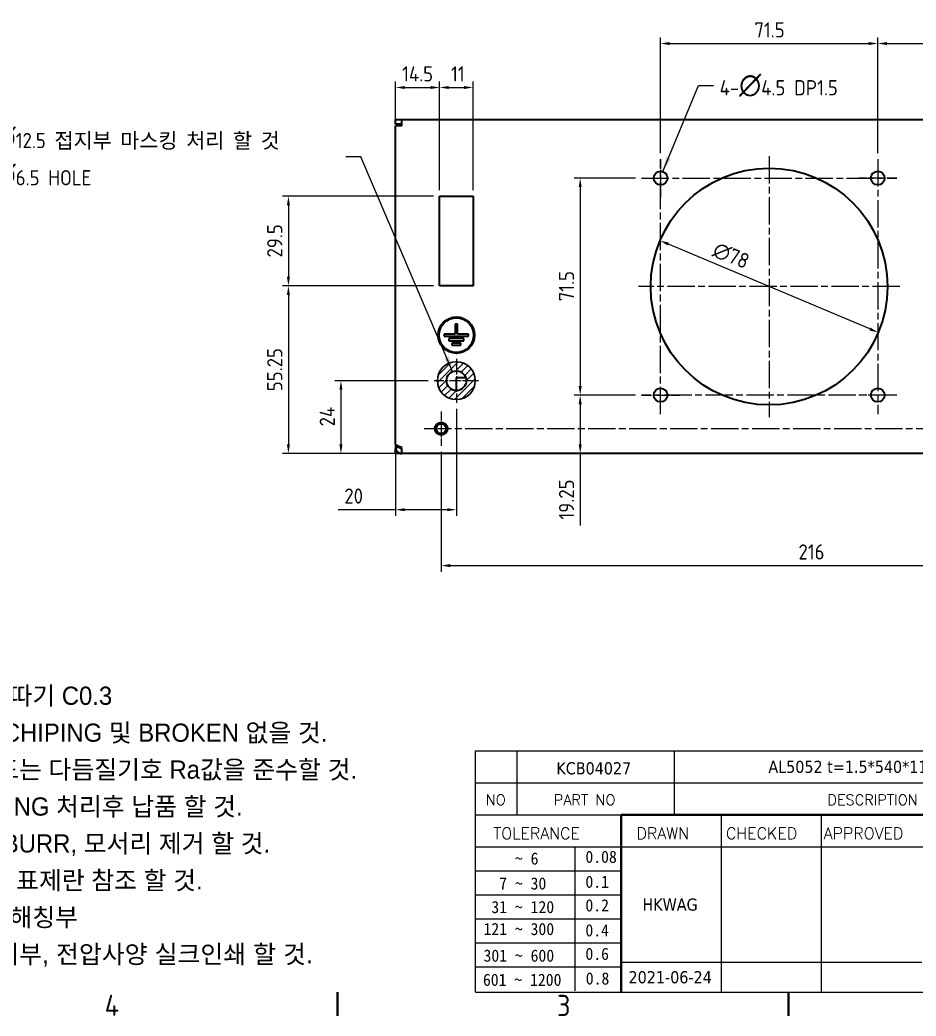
# Model space of a CAD drawing. Header units: millimetres. Extents: x 0 to 1188, y 0 to 840.
# Drawn here: x 637.9 to 933, y 12.2 to 340.3 of the extents above; entities that cross this region are included whole.
import ezdxf
from ezdxf.enums import TextEntityAlignment as Align

# ---------------------------------------------------------------- set-up
doc = ezdxf.new("R2010")
doc.units = ezdxf.units.MM
doc.header["$LTSCALE"] = 2
doc.linetypes.add('CHAIN', pattern=[0.3543, 0.2362, -0.0295, 0.0591, -0.0295])
doc.layers.get('0').update_dxf_attribs({"color": 3, "lineweight": 25})
for name, color, linetype, lineweight in [('가시적인 것(ISO)', 3, 'Continuous', 40), ('가시적인 좁은 것(ISO)', 3, 'Continuous', 35), ('경계(ISO)', 7, 'Continuous', 50), ('기호(ISO)', 5, 'Continuous', 25), ('제목(ISO)', 5, 'Continuous', 50), ('중심 표식(ISO)', 1, 'Continuous', 25), ('중심선(ISO)', 1, 'Continuous', 25), ('치수(ISO)', 2, 'Continuous', 25), ('해치(ISO)', 7, 'Continuous', 18)]:
    doc.layers.add(name, color=color, linetype=linetype, lineweight=lineweight)
doc.styles.add('HAN_291', font='')
doc.styles.add('ISO Proportional', font='arial.ttf')
doc.styles.add('RC_284', font='ROMANC.shx')
doc.styles.add('RC_287', font='ROMANC.shx')
doc.styles.add('문자 텍스트_PSTEK_POSCO', font='isocp.shx')
doc.styles.add('치수 텍스트_PSTEK_POSCO', font='isocp.shx')
doc.styles.add('텍스트 스타일198', font='tahoma.ttf')
doc.styles.get('HAN_291').set_extended_font_data('GulimChe')
doc.dimstyles.new('치수_PSTEK_POSCO', dxfattribs={"dimscale": 2, "dimtxt": 2.5, "dimasz": 1.5, "dimexe": 1, "dimexo": 1, "dimgap": 1, "dimtad": 1, "dimrnd": 1e-08, "dimdsep": 46, "dimtxsty": '치수 텍스트_PSTEK_POSCO', "dimcen": 0.09, "dimdle": 10, "dimclrd": 7, "dimclre": 7, "dimclrt": 2, "dimadec": 1, "dimazin": 2, "dimtfac": 1, "dimtmove": 0, "dimatfit": 3, "dimfxl": 0, "dimtolj": 1, "dimlwd": -1, "dimlwe": -1, "dimarcsym": 0})
doc.dimstyles.new('치수_PSTEK_POSCO$7', dxfattribs={"dimscale": 2, "dimtxt": 2.5, "dimasz": 2.5, "dimexe": 1, "dimexo": 1, "dimgap": 1, "dimtad": 1, "dimrnd": 1e-08, "dimdsep": 46, "dimtxsty": '치수 텍스트_PSTEK_POSCO', "dimcen": 0.09, "dimdle": 10, "dimclrd": 7, "dimclre": 7, "dimclrt": 2, "dimadec": 1, "dimazin": 2, "dimtfac": 1, "dimtmove": 0, "dimatfit": 3, "dimfxl": 0, "dimtolj": 1, "dimlwd": -1, "dimlwe": -1, "dimarcsym": 0})

# ---------------------------------------------------------------- blocks, each defined once
blk = doc.blocks.new('경계 Default Border')
at = {"layer": '경계(ISO)'}
for p, q in [((371.25, 10), (371.25, 6.1)), ((445.5, 10), (445.5, 6.1))]:
    blk.add_line(p, q, dxfattribs=at)
at = {"layer": '경계(ISO)', "color": 2, "char_height": 3.5, "attachment_point": 7, "style": '문자 텍스트_PSTEK_POSCO'}
for s, insert in [('4', (332.93, 6.1)), ('3', (407.4, 6.07))]:
    blk.add_mtext(s, dxfattribs=dict(at, insert=insert))
blk = doc.blocks.new('제목 블록 PSTEK')
at = {"color": 180}
for p, q in [((182.48, 11.79), (182.48, 51.57)), ((182.48, 51.57), (372.48, 51.57)), ((189.27, 51.57), (189.27, 41.01)), ((215.22, 41.01), (215.22, 51.57)), ((182.48, 46.29), (372.48, 46.29)), ((182.48, 41.01), (206.45, 41.01)), ((222.94, 11.79), (222.94, 41.01)), ((239.43, 11.79), (239.43, 41.01)), ((182.48, 35.73), (206.45, 35.73)), ((198.86, 12.03), (198.86, 35.73)), ((206.45, 35.73), (372.48, 35.73)), ((182.48, 31.78), (206.45, 31.78)), ((182.48, 27.83), (206.45, 27.83)), ((182.48, 23.88), (206.45, 23.88)), ((182.48, 19.93), (206.45, 19.93)), ((206.45, 16.74), (255.92, 16.74)), ((182.48, 15.98), (206.45, 15.98)), ((182.48, 11.79), (372.48, 11.79))]:
    blk.add_line(p, q, dxfattribs=at)
at = {"color": 7, "lineweight": 50}
for p, q in [((206.45, 11.79), (206.45, 41.01)), ((206.45, 41.01), (372.48, 41.01))]:
    blk.add_line(p, q, dxfattribs=at)
at = {"layer": '제목(ISO)', "lineweight": 18}
blk.add_line((182.48, 35.73), (182.48, 11.79), dxfattribs=at)
at = {"color": 2}
for s, height, style, p in [('NO', 1.742, 'RC_284', (184.14, 42.62)), ('PART NO', 1.742, 'RC_284', (195.34, 42.62)), ('DESCRIPTION', 1.7424, 'RC_284', (240.4, 42.62)), (' TOLERANCE', 1.9, 'RC_287', (184.09, 37.01)), ('DRAWN', 1.9, 'RC_287', (208.98, 37.01)), ('CHECKED', 1.9, 'RC_287', (223.69, 37.01)), ('APPROVED', 1.9, 'RC_287', (239.78, 37.01)), ('    ~ 6', 2, 'HAN_291', (183.77, 32.82)), ('0.08', 2, 'HAN_291', (200.55, 33.1)), ('  7 ~ 30', 2, 'HAN_291', (183.77, 28.71)), ('0.1', 2, 'HAN_291', (200.55, 28.99)), (' 31 ~ 120', 2, 'HAN_291', (183.77, 24.83)), ('0.2', 2, 'HAN_291', (200.55, 25.11)), ('121 ~ 300', 2, 'HAN_291', (183.77, 21.21)), ('0.4', 2, 'HAN_291', (200.55, 21)), ('301 ~ 600', 2, 'HAN_291', (183.77, 16.83)), ('0.6', 2, 'HAN_291', (200.55, 17.12)), ('601 ~ 1200', 2, 'HAN_291', (183.68, 12.85)), ('0.8', 2, 'HAN_291', (200.61, 13.06))]:
    blk.add_text(s, height=height, dxfattribs=dict(at, style=style)).set_placement(p)
at = {"layer": '제목(ISO)', "color": 7, "style": '텍스트 스타일198'}
for tag, p in [('4._COLOR_001', (314.39, 49.66)), ('부품_번호_001', (195.77, 47.68)), ('설명_001', (230.67, 47.92)), ('재질_001', (290.6, 47.93)), ("3._Q'TY_001", (312.71, 47.92)), ('질량\\P3;_001', (350.3, 48.16)), ('4._COLOR_002', (318.41, 46.24)), ('1._MODEL_NAME_001', (326.23, 37.52)), ('제목_001', (335.91, 32.12)), ('부품_번호_001', (334.43, 26.81)), ('설계자_001', (209.94, 25.23)), ('프로젝트_001', (270.41, 18.18)), ('시트_크기_001', (260.79, 14.82)), ('프로젝트_002', (271.34, 14.75)), ('작성_날짜_001', (207.65, 13.27)), ('프로젝트_003', (288.03, 11.4))]:
    blk.add_attdef(tag, p, '', height=2, dxfattribs=at)
for tag, p in [('점검자', (231.18, 26.23)), ('엔지니어링_승인자', (247.67, 26.23)), ('점검_날짜', (231.18, 14.27)), ('엔지니어링_승인_날짜', (247.67, 14.27))]:
    blk.add_attdef(tag, text='', height=2, dxfattribs=at).set_placement(p, align=Align.MIDDLE_CENTER)
blk = doc.blocks.new('*D24')
at = {"layer": 'Defpoints', "color": 0}
for p in [(776.15, 282.2), (726.35, 252.7), (776.15, 252.7)]:
    blk.add_point(p, dxfattribs=at)
at = {"layer": '치수(ISO)', "color": 7}
for p, q in [((774.15, 282.2), (724.35, 282.2)), ((726.35, 279.2), (726.35, 255.7)), ((774.15, 252.7), (724.35, 252.7))]:
    blk.add_line(p, q, dxfattribs=at)
for points in [[(725.85, 279.2), (726.85, 279.2), (726.35, 282.2)], [(725.85, 255.7), (726.85, 255.7), (726.35, 252.7)]]:
    blk.add_solid(points, dxfattribs=at)
at = {"layer": '치수(ISO)', "color": 2, "insert": (721.85, 262.03), "char_height": 5, "attachment_point": 4, "rotation": 90, "style": '치수 텍스트_PSTEK_POSCO'}
blk.add_mtext('\\A1;29.5', dxfattribs=at)
blk = doc.blocks.new('*D25')
at = {"layer": 'Defpoints', "color": 0}
for p in [(848.71, 267.6), (920.59, 237.31)]:
    blk.add_point(p, dxfattribs=at)
at = {"layer": '치수(ISO)', "color": 7}
blk.add_line((917.82, 238.48), (851.47, 266.43), dxfattribs=at)
for points in [[(851.67, 266.89), (851.28, 265.97), (848.71, 267.6)], [(918.02, 238.94), (917.63, 238.01), (920.59, 237.31)]]:
    blk.add_solid(points, dxfattribs=at)
at = {"layer": '치수(ISO)', "color": 2, "insert": (866.58, 264.95), "char_height": 5, "attachment_point": 4, "rotation": 337.1516, "style": '치수 텍스트_PSTEK_POSCO'}
blk.add_mtext('\\A1;∅78', dxfattribs=at)
blk = doc.blocks.new('*D26')
at = {"layer": 'Defpoints', "color": 0}
for p in [(774.4, 221.45), (743.65, 197.45), (763.65, 197.45)]:
    blk.add_point(p, dxfattribs=at)
at = {"layer": '치수(ISO)', "color": 7}
for p, q in [((772.4, 221.45), (741.65, 221.45)), ((743.65, 218.45), (743.65, 200.45)), ((761.65, 197.45), (741.65, 197.45))]:
    blk.add_line(p, q, dxfattribs=at)
for points in [[(743.15, 218.45), (744.15, 218.45), (743.65, 221.45)], [(743.15, 200.45), (744.15, 200.45), (743.65, 197.45)]]:
    blk.add_solid(points, dxfattribs=at)
at = {"layer": '치수(ISO)', "color": 2, "insert": (739.15, 206.39), "char_height": 5, "attachment_point": 4, "rotation": 90, "style": '치수 텍스트_PSTEK_POSCO'}
blk.add_mtext('\\A1;24', dxfattribs=at)
blk = doc.blocks.new('*D28')
at = {"layer": 'Defpoints', "color": 0}
for p in [(787.15, 318.03), (776.15, 282.2), (787.15, 282.2)]:
    blk.add_point(p, dxfattribs=at)
at = {"layer": '치수(ISO)', "color": 7}
for p, q in [((776.15, 284.2), (776.15, 320.03)), ((787.15, 284.2), (787.15, 320.03)), ((779.15, 318.03), (784.15, 318.03))]:
    blk.add_line(p, q, dxfattribs=at)
for points in [[(779.15, 318.53), (779.15, 317.53), (776.15, 318.03)], [(784.15, 318.53), (784.15, 317.53), (787.15, 318.03)]]:
    blk.add_solid(points, dxfattribs=at)
at = {"layer": '치수(ISO)', "color": 2, "insert": (779.9, 322.53), "char_height": 5, "attachment_point": 4, "style": '치수 텍스트_PSTEK_POSCO'}
blk.add_mtext('\\A1;11', dxfattribs=at)
blk = doc.blocks.new('*D29')
at = {"layer": 'Defpoints', "color": 0}
for p in [(776.15, 252.7), (726.35, 197.45), (763.65, 197.45)]:
    blk.add_point(p, dxfattribs=at)
at = {"layer": '치수(ISO)', "color": 7}
for p, q in [((774.15, 252.7), (724.35, 252.7)), ((726.35, 249.7), (726.35, 200.45)), ((761.65, 197.45), (724.35, 197.45))]:
    blk.add_line(p, q, dxfattribs=at)
for points in [[(725.85, 249.7), (726.85, 249.7), (726.35, 252.7)], [(725.85, 200.45), (726.85, 200.45), (726.35, 197.45)]]:
    blk.add_solid(points, dxfattribs=at)
at = {"layer": '치수(ISO)', "color": 2, "insert": (721.85, 217.98), "char_height": 5, "attachment_point": 4, "rotation": 90, "style": '치수 텍스트_PSTEK_POSCO'}
blk.add_mtext('\\A1;55.25', dxfattribs=at)
blk = doc.blocks.new('*D30')
at = {"layer": 'Defpoints', "color": 0}
for p in [(842.65, 216.7), (763.65, 197.45), (822.43, 197.45)]:
    blk.add_point(p, dxfattribs=at)
at = {"layer": '치수(ISO)', "color": 7}
for p, q in [((840.65, 216.7), (820.43, 216.7)), ((822.43, 213.7), (822.43, 200.45)), ((822.43, 197.45), (822.43, 173.7))]:
    blk.add_line(p, q, dxfattribs=at)
for points in [[(821.93, 213.7), (822.93, 213.7), (822.43, 216.7)], [(821.93, 200.45), (822.93, 200.45), (822.43, 197.45)]]:
    blk.add_solid(points, dxfattribs=at)
at = {"layer": '치수(ISO)', "color": 2, "insert": (817.93, 175.7), "char_height": 5, "attachment_point": 4, "rotation": 90, "style": '치수 텍스트_PSTEK_POSCO'}
blk.add_mtext('\\A1;19.25', dxfattribs=at)
blk = doc.blocks.new('*D31')
at = {"layer": 'Defpoints', "color": 0}
for p in [(776.65, 200.03), (992.65, 199.55), (992.65, 160.54)]:
    blk.add_point(p, dxfattribs=at)
at = {"layer": '치수(ISO)', "color": 7}
for p, q in [((776.65, 198.03), (776.65, 158.54)), ((992.65, 197.55), (992.65, 158.54)), ((779.65, 160.54), (989.65, 160.54))]:
    blk.add_line(p, q, dxfattribs=at)
for points in [[(779.65, 161.04), (779.65, 160.04), (776.65, 160.54)], [(989.65, 161.04), (989.65, 160.04), (992.65, 160.54)]]:
    blk.add_solid(points, dxfattribs=at)
at = {"layer": '치수(ISO)', "color": 2, "insert": (894.3, 165.04), "char_height": 5, "attachment_point": 4, "style": '치수 텍스트_PSTEK_POSCO'}
blk.add_mtext('\\A1;216', dxfattribs=at)
blk = doc.blocks.new('*D32')
at = {"layer": 'Defpoints', "color": 0}
for p in [(842.65, 288.2), (822.43, 216.7), (842.65, 216.7)]:
    blk.add_point(p, dxfattribs=at)
at = {"layer": '치수(ISO)', "color": 7}
for p, q in [((840.65, 288.2), (820.43, 288.2)), ((822.43, 285.2), (822.43, 219.7)), ((840.65, 216.7), (820.43, 216.7))]:
    blk.add_line(p, q, dxfattribs=at)
for points in [[(821.93, 285.2), (822.93, 285.2), (822.43, 288.2)], [(821.93, 219.7), (822.93, 219.7), (822.43, 216.7)]]:
    blk.add_solid(points, dxfattribs=at)
at = {"layer": '치수(ISO)', "color": 2, "insert": (817.93, 247.6), "char_height": 5, "attachment_point": 4, "rotation": 90, "style": '치수 텍스트_PSTEK_POSCO'}
blk.add_mtext('\\A1;71.5', dxfattribs=at)
blk = doc.blocks.new('주석-판금')
at = {"layer": '기호(ISO)', "color": 2, "insert": (-40.78, 23.05), "char_height": 3, "width": 116.6778, "attachment_point": 1, "line_spacing_factor": 1.216098, "style": 'ISO Proportional'}
blk.add_mtext('\\f굴림|b0|i0;\\H3.0000;1.  일반  모따기 C0.3\\P2.  가공후 CHIPING 및 BROKEN 없을 것.\\P3.  표면조도는 다듬질기호 Ra값을 준수할 것.\\P4.  CLEANING 처리후 납품 할 것.\\P5.  유해한 BURR, 모서리 제거 할 것.\\P6.  후처리:  표제란 참조 할 것.\\P7.  마스킹: 해칭부\\P8.  접기\\fArial|b0|i0;\\H3.0000;표기부, 전압사양 실크인쇄 할 것.', dxfattribs=at)
blk = doc.blocks.new('*D54')
at = {"layer": 'Defpoints', "color": 0}
for p in [(781.65, 214.2), (761.65, 200.51), (781.65, 178.95)]:
    blk.add_point(p, dxfattribs=at)
at = {"layer": '치수(ISO)', "color": 7}
for p, q in [((781.65, 212.2), (781.65, 176.95)), ((761.65, 198.51), (761.65, 176.95)), ((761.65, 178.95), (742.77, 178.95)), ((778.65, 178.95), (764.65, 178.95))]:
    blk.add_line(p, q, dxfattribs=at)
for points in [[(764.65, 179.45), (764.65, 178.45), (761.65, 178.95)], [(778.65, 179.45), (778.65, 178.45), (781.65, 178.95)]]:
    blk.add_solid(points, dxfattribs=at)
at = {"layer": '치수(ISO)', "color": 2, "insert": (744.77, 183.45), "char_height": 5, "attachment_point": 4, "style": '치수 텍스트_PSTEK_POSCO'}
blk.add_mtext('\\A1;20', dxfattribs=at)
blk = doc.blocks.new('*D55')
at = {"layer": 'Defpoints', "color": 0}
for p in [(776.15, 318.03), (761.65, 305.45), (776.15, 282.2)]:
    blk.add_point(p, dxfattribs=at)
at = {"layer": '치수(ISO)', "color": 7}
for p, q in [((761.65, 307.45), (761.65, 320.03)), ((776.15, 284.2), (776.15, 320.03)), ((764.65, 318.03), (773.15, 318.03))]:
    blk.add_line(p, q, dxfattribs=at)
for points in [[(764.65, 318.53), (764.65, 317.53), (761.65, 318.03)], [(773.15, 318.53), (773.15, 317.53), (776.15, 318.03)]]:
    blk.add_solid(points, dxfattribs=at)
at = {"layer": '치수(ISO)', "color": 2, "insert": (763.79, 322.53), "char_height": 5, "attachment_point": 4, "style": '치수 텍스트_PSTEK_POSCO'}
blk.add_mtext('\\A1;14.5', dxfattribs=at)
blk = doc.blocks.new('*D62')
at = {"layer": 'Defpoints', "color": 0}
for p in [(920.4, 332.51), (848.9, 294.45), (920.4, 294.45)]:
    blk.add_point(p, dxfattribs=at)
at = {"layer": '치수(ISO)', "color": 7}
for p, q in [((848.9, 296.45), (848.9, 334.51)), ((851.9, 332.51), (917.4, 332.51)), ((920.4, 296.45), (920.4, 334.51))]:
    blk.add_line(p, q, dxfattribs=at)
for points in [[(851.9, 333.01), (851.9, 332.01), (848.9, 332.51)], [(917.4, 333.01), (917.4, 332.01), (920.4, 332.51)]]:
    blk.add_solid(points, dxfattribs=at)
at = {"layer": '치수(ISO)', "color": 2, "insert": (879.79, 337.01), "char_height": 5, "attachment_point": 4, "style": '치수 텍스트_PSTEK_POSCO'}
blk.add_mtext('\\A1;71.5', dxfattribs=at)
blk = doc.blocks.new('*D63')
at = {"layer": 'Defpoints', "color": 0}
for p in [(1007.65, 332.51), (1007.65, 305.45), (920.4, 294.45)]:
    blk.add_point(p, dxfattribs=at)
at = {"layer": '치수(ISO)', "color": 7}
for p, q in [((920.4, 296.45), (920.4, 334.51)), ((923.4, 332.51), (1004.65, 332.51)), ((1007.65, 307.45), (1007.65, 334.51))]:
    blk.add_line(p, q, dxfattribs=at)
for points in [[(923.4, 333.01), (923.4, 332.01), (920.4, 332.51)], [(1004.65, 333.01), (1004.65, 332.01), (1007.65, 332.51)]]:
    blk.add_solid(points, dxfattribs=at)
at = {"layer": '치수(ISO)', "color": 2, "insert": (956.92, 337.01), "char_height": 5, "attachment_point": 4, "style": '치수 텍스트_PSTEK_POSCO'}
blk.add_mtext('\\A1;87.25', dxfattribs=at)

msp = doc.modelspace()

# ---------------------------------------------------------------- hatches: boundary and pattern name
at = {"layer": '해치(ISO)'}
h = msp.add_hatch(dxfattribs=at)
h.set_pattern_fill('ANSI31', color=1, scale=12.7, style=0)
h.set_pattern_definition([(45, (0, 0), (-1.122532, 1.122532), [])])
edge = h.paths.add_edge_path(flags=0)
edge.add_arc((781.647, 221.454), 3.25, 0, 360)
edge = h.paths.add_edge_path()
edge.add_arc((781.647, 221.454), 6.25, 0, 360)

# ---------------------------------------------------------------- linework, layer by layer
at = {"layer": '가시적인 것(ISO)'}
for p, q in [((761.647, 305.954), (761.647, 307.454)), ((761.647, 307.454), (763.647, 307.454)), ((763.647, 305.954), (761.647, 305.954)), ((761.647, 200.515), (761.647, 305.454)), ((763.647, 305.454), (761.647, 305.454)), ((763.647, 305.454), (763.647, 307.454)), ((763.647, 307.454), (1005.647, 307.454)), ((776.147, 252.704), (776.147, 282.204)), ((776.147, 282.204), (787.147, 282.204)), ((787.147, 282.204), (787.147, 252.704)), ((787.147, 252.704), (776.147, 252.704)), ((781.997, 240.104), (781.297, 240.104)), ((781.297, 240.104), (781.297, 236.804)), ((781.997, 236.804), (781.997, 240.104)), ((781.297, 236.804), (777.647, 236.805)), ((777.647, 236.805), (777.647, 236.105)), ((785.647, 236.803), (781.997, 236.804)), ((785.647, 236.103), (785.647, 236.803)), ((777.647, 236.105), (785.647, 236.103)), ((784.146, 235.303), (779.146, 235.304)), ((779.146, 235.304), (779.146, 234.604)), ((779.146, 234.604), (784.146, 234.603)), ((783.146, 233.804), (780.146, 233.804)), ((780.146, 233.804), (780.146, 233.104)), ((780.146, 233.104), (783.146, 233.104)), ((783.146, 233.104), (783.146, 233.804)), ((784.146, 234.603), (784.146, 235.303)), ((781.697, 222.454), (784.739, 222.454)), ((781.697, 218.204), (781.697, 222.454)), ((761.647, 200.515), (761.647, 199.454)), ((762.971, 199.454), (761.647, 199.454)), ((761.647, 197.454), (761.647, 198.954)), ((761.647, 198.954), (761.71, 198.954)), ((763.647, 197.454), (761.647, 197.454)), ((763.147, 199.454), (762.971, 199.454)), ((763.147, 199.454), (763.147, 199.625)), ((763.647, 197.454), (763.647, 199.454)), ((1005.647, 197.454), (763.647, 197.454))]:
    msp.add_line(p, q, dxfattribs=at)
for centre, radius in [((884.647, 252.454), 39), ((848.897, 288.204), 2.25), ((920.397, 288.204), 2.25), ((781.647, 236.454), 6), ((781.647, 236.454), 5.7), ((781.647, 221.454), 3.25), ((848.897, 216.704), 2.25), ((920.397, 216.704), 2.25), ((776.647, 205.654), 2.1), ((776.647, 205.654), 1.621)]:
    msp.add_circle(centre, radius, dxfattribs=at)
for points in [[(763.647, 199.454), (762.862, 199.719), (762.1, 199.984), (761.799, 200.249), (761.699, 200.338), (761.647, 200.426), (761.647, 200.515)], [(761.647, 199.454), (761.647, 198.669), (762.155, 197.908), (762.88, 197.607), (763.122, 197.506), (763.384, 197.454), (763.647, 197.454)]]:
    msp.add_open_spline(points, degree=3, knots=[0, 0, 0, 0, 1.1774531, 1.1774531, 1.1774531, 1.5707963, 1.5707963, 1.5707963, 1.5707963], dxfattribs=at)
msp.add_open_spline([(763.647, 198.954), (763.385, 198.954), (763.147, 199.192), (763.147, 199.454)], degree=3, dxfattribs=at)
at = {"layer": '가시적인 좁은 것(ISO)'}
msp.add_circle((781.647, 221.454), 6.25, dxfattribs=at)
msp.add_arc((776.647, 205.654), 2, 10, 280, dxfattribs=at)
at = {"layer": '중심 표식(ISO)', "linetype": 'CHAIN', "ltscale": 19.051651}
for p, q in [((884.647, 295.454), (884.647, 209.454)), ((927.647, 252.454), (841.647, 252.454))]:
    msp.add_line(p, q, dxfattribs=at)
at = {"layer": '중심 표식(ISO)', "linetype": 'CHAIN', "ltscale": 6.944946}
for p, q in [((848.897, 294.454), (848.897, 281.954)), ((926.647, 288.204), (914.147, 288.204)), ((842.647, 216.704), (855.147, 216.704)), ((926.647, 216.704), (914.147, 216.704))]:
    msp.add_line(p, q, dxfattribs=at)
at = {"layer": '중심 표식(ISO)', "linetype": 'CHAIN', "ltscale": 8.056153}
for p, q in [((781.647, 228.704), (781.647, 214.204)), ((788.897, 221.454), (774.397, 221.454))]:
    msp.add_line(p, q, dxfattribs=at)
at = {"layer": '중심 표식(ISO)', "linetype": 'CHAIN', "ltscale": 6.245997}
msp.add_line((776.647, 211.275), (776.647, 200.033), dxfattribs=at)
at = {"layer": '중심선(ISO)', "linetype": 'CHAIN', "ltscale": 19.051651}
for p, q in [((848.897, 210.454), (848.897, 294.454)), ((920.397, 294.454), (920.397, 210.454)), ((842.647, 288.204), (926.647, 288.204)), ((926.647, 216.704), (842.647, 216.704)), ((771.026, 205.654), (998.747, 205.654))]:
    msp.add_line(p, q, dxfattribs=at)

# ---------------------------------------------------------------- block references
at = {"xscale": 2, "yscale": 2, "zscale": 2}
for name, p in [('경계 Default Border', (0, 0)), ('주석-판금', (678.199, 74.579))]:
    msp.add_blockref(name, p, dxfattribs=at)
ref = msp.add_blockref('제목 블록 PSTEK', (423.048, -3.582), dxfattribs=dict(xscale=2, yscale=2, zscale=2))
ref.add_attrib('설계자_001', 'HKWAG', (842.928, 46.887), dxfattribs={"layer": '제목(ISO)', "color": 7, "height": 4, "style": '텍스트 스타일198'})
ref.add_attrib('작성_날짜_001', '2021-06-24', (838.35, 22.95), dxfattribs={"layer": '제목(ISO)', "color": 7, "height": 4, "style": '텍스트 스타일198'})
ref.add_attrib('설명_001', 'AL5052 t=1.5*540*110*246', (884.394, 92.263), dxfattribs={"layer": '제목(ISO)', "color": 7, "height": 4, "style": '텍스트 스타일198'})
ref.add_attrib('부품_번호_001', 'KCB04027', (814.582, 91.778), dxfattribs={"layer": '제목(ISO)', "color": 7, "height": 4, "style": '텍스트 스타일198'})

# ---------------------------------------------------------------- texts
at = {"layer": '기호(ISO)', "color": 2, "char_height": 5, "attachment_point": 4, "style": '치수 텍스트_PSTEK_POSCO'}
for s, insert, width, line_spacing_factor in [('{4-\\fAIGDT|b0|i0;\\H7.0000;n\\fisocp|b0|i0;\\H5.0000;4.5 DP1.5}', (868.34, 318.721), 46.08395, 0.4375), ('{\\fisocp|b0|i0;\\H5.0000;\\fAIGDT|b0|i0;\\H7.0000;n\\fisocp|b0|i0;\\H5.0000;12.5 접지부 마스킹 처리 할 것  \\P\\fAIGDT|b0|i0;\\H7.0000;n\\fisocp|b0|i0;\\H5.0000;6.5 HOLE}', (629.302, 295.191), 113.93091, 1.05)]:
    msp.add_mtext(s, dxfattribs=dict(at, insert=insert, width=width, line_spacing_factor=line_spacing_factor))

# ---------------------------------------------------------------- dimensions: what is measured, and where the dimension line sits
at = {"layer": '치수(ISO)', "color": 7}
for base, p1, p2, angle, override, picture, middle in [((920.397, 332.506), (848.897, 294.454), (920.397, 294.454), 180, {"dimdec": 2, "dimtp": 0, "dimtm": 0, "dimtdec": 2, "dimtofl": 0, "dimatfit": 1}, '*D62', (884.647, 332.506)), ((1007.647, 332.506), (920.397, 294.454), (1007.647, 305.454), 180, {"dimdec": 2, "dimtp": 0, "dimtm": 0, "dimtdec": 2, "dimtofl": 0, "dimatfit": 1}, '*D63', (964.022, 332.506)), ((787.147, 318.025), (776.147, 282.204), (787.147, 282.204), 180, {"dimdec": 2, "dimtp": 0, "dimtm": 0, "dimtdec": 2, "dimtofl": 0, "dimatfit": 1}, '*D28', (781.647, 318.025)), ((822.429, 216.704), (842.647, 288.204), (842.647, 216.704), 270, {"dimdec": 2, "dimtp": 0, "dimtm": 0, "dimtdec": 2, "dimtofl": 0, "dimatfit": 1}, '*D32', (822.429, 252.454)), ((726.351, 252.704), (776.147, 282.204), (776.147, 252.704), 90, {"dimdec": 2, "dimtp": 0, "dimtm": 0, "dimtdec": 2, "dimtofl": 0, "dimatfit": 1}, '*D24', (726.351, 267.454)), ((726.351, 197.454), (776.147, 252.704), (763.647, 197.454), 90, {"dimdec": 2, "dimtp": 0, "dimtm": 0, "dimtdec": 2, "dimtofl": 0, "dimatfit": 1}, '*D29', (726.351, 225.079)), ((743.647, 197.454), (774.397, 221.454), (763.647, 197.454), 90, {"dimdec": 2, "dimtp": 0, "dimtm": 0, "dimtdec": 2, "dimtofl": 0, "dimatfit": 1}, '*D26', (743.647, 209.454)), ((822.429, 197.454), (842.647, 216.704), (763.647, 197.454), 270, {"dimdec": 2, "dimse2": 1, "dimtp": 0, "dimtm": 0, "dimtdec": 2, "dimtofl": 0, "dimatfit": 2}, '*D30', (822.429, 182.314)), ((992.647, 160.536), (776.647, 200.033), (992.647, 199.554), 180, {"dimdec": 2, "dimtp": 0, "dimtm": 0, "dimtdec": 2, "dimtofl": 0, "dimatfit": 1}, '*D31', (898.483, 160.536))]:
    dim = msp.add_linear_dim(base=base, p1=p1, p2=p2, angle=angle, dimstyle='치수_PSTEK_POSCO', override=override, dxfattribs=at)
    dim.commit()
    dim.dimension.update_dxf_attribs({"geometry": picture, "text_midpoint": middle, "dimtype": 160})
for base, p1, p2, override, picture, middle in [((776.147, 318.025), (761.647, 305.454), (776.147, 282.204), {"dimdec": 2, "dimtp": 0, "dimtm": 0, "dimtdec": 2, "dimtofl": 0, "dimatfit": 1}, '*D55', (768.897, 318.025)), ((781.647, 178.947), (761.647, 200.515), (781.647, 214.204), {"dimdec": 2, "dimtp": 0, "dimtm": 0, "dimtdec": 2, "dimtofl": 0, "dimatfit": 2}, '*D54', (747.586, 178.947))]:
    dim = msp.add_linear_dim(base=base, p1=p1, p2=p2, dimstyle='치수_PSTEK_POSCO', override=override, dxfattribs=at)
    dim.commit()
    dim.dimension.update_dxf_attribs({"geometry": picture, "text_midpoint": middle, "dimtype": 160})
dim = msp.add_diameter_dim_2p(p1=(920.587, 237.31), p2=(848.707, 267.597), dimstyle='치수_PSTEK_POSCO', override={"dimdec": 2, "dimlfac": 1, "dimtp": 0, "dimtm": 0, "dimtdec": 2, "dimatfit": 2}, dxfattribs=at)
dim.commit()
dim.dimension.update_dxf_attribs({"geometry": '*D25', "text_midpoint": (869.438, 258.862), "dimtype": 163})

# ---------------------------------------------------------------- leaders
at = {"layer": '기호(ISO)', "color": 7, "annotation_type": 0, "has_hookline": 1}
for points, hookline_direction, text_width in [([(849.65, 290.324), (861.34, 318.721), (866.34, 318.721)], 0, 43.482), ([(780.431, 224.468), (750.233, 295.191), (745.233, 295.191)], 1, 98.133)]:
    msp.add_leader(points, dimstyle='치수_PSTEK_POSCO$7', override={"dimtad": 0}, dxfattribs=dict(at, hookline_direction=hookline_direction, text_width=text_width))

doc.saveas('drawing.dxf')
